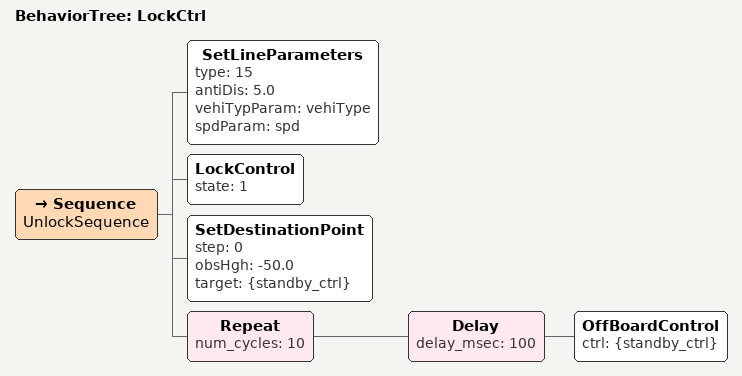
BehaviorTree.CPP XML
<?xml version="1.0" encoding="UTF-8"?>
<root BTCPP_format="4">
    <BehaviorTree ID="LockCtrl">
        <Sequence name="UnlockSequence">
            <!-- 1. 设置基本参数 -->
            <SetLineParameters
                    type="15"
                    antiDis="5.0"
                    vehiTypParam="vehiType"
                    spdParam="spd"
            />

            <!-- 2. 解锁载具 -->
            <LockControl
                    state="1"
            />

            <!-- 3. 设置待机位置 -->
            <SetDestinationPoint
                    step="0"
                    obsHgh="-50.0"
                    target="{standby_ctrl}"
            />

            <!-- 4. 保持位置控制 -->
            <Repeat num_cycles="10">
                <Delay delay_msec="100">
                    <OffBoardControl
                            ctrl="{standby_ctrl}"
                    />
                </Delay>
            </Repeat>
        </Sequence>
    </BehaviorTree>
</root>
